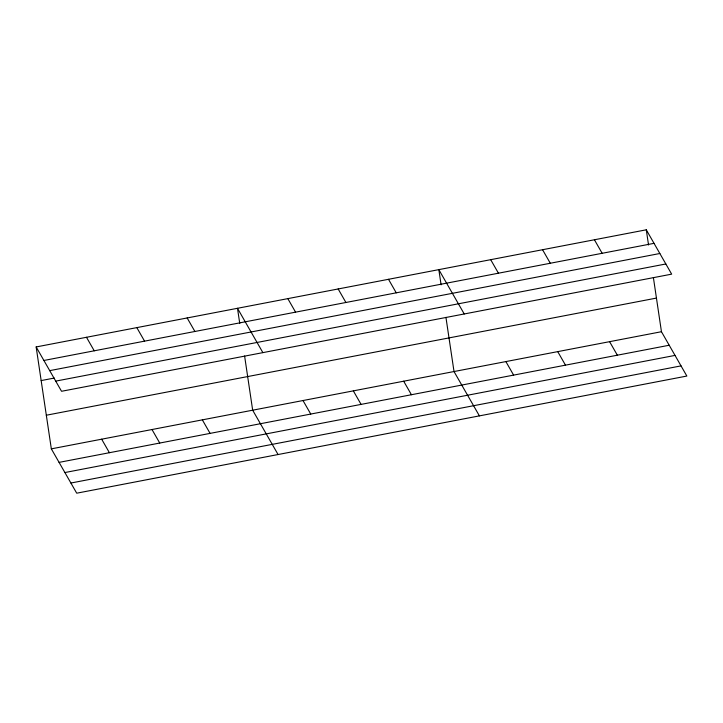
<?xml version="1.0" encoding="UTF-8"?>
<svg xmlns="http://www.w3.org/2000/svg" width="723" height="723" viewBox="0 0 723 723"><rect width="100%" height="100%" fill="white"/><g stroke="black" fill="none" stroke-linecap="round" stroke-linejoin="round"><path stroke-width="1.08" d="M36.15 346.95L646.281 229.806L671.667 274.144L61.545 391.288L36.15 346.95L51.333 448.856L76.719 493.194L686.85 376.05L661.455 331.712L653.384 277.515M43.895 360.47L654.026 243.335M49.715 370.637L659.846 253.502M41.157 380.578L54.288 378.057M55.716 381.12L665.847 263.976M46.317 415.228L656.448 298.084M51.333 448.856L661.455 331.712M59.078 462.377L669.2 345.242M64.898 472.544L675.029 355.409M70.899 483.027L681.03 365.883M594.414 239.765L602.16 253.285M609.597 341.672L617.343 355.192M542.557 249.724L550.302 263.244M557.731 351.631L565.476 365.151M490.691 259.674L498.436 273.204M505.874 361.581L513.619 375.11M464.229 313.972L438.834 269.634L441.093 284.826M479.403 415.879L454.017 371.541L445.937 317.343M388.495 279.295L396.24 292.824M403.678 381.202L411.423 394.731M338.165 288.965L345.91 302.485M353.339 390.872L361.084 404.392M287.826 298.626L295.571 312.155M303.009 400.533L310.754 414.062M262.883 352.634L237.487 308.287L239.756 323.479M278.066 454.532L252.67 410.194L244.6 355.996M187.158 317.957L194.903 331.477M202.341 419.864L210.086 433.384M136.819 327.618L144.564 341.148M152.002 429.525L159.747 443.054M86.489 337.279L94.234 350.809M101.663 439.186L109.408 452.715M646.281 229.806L648.54 244.998"/></g></svg>
